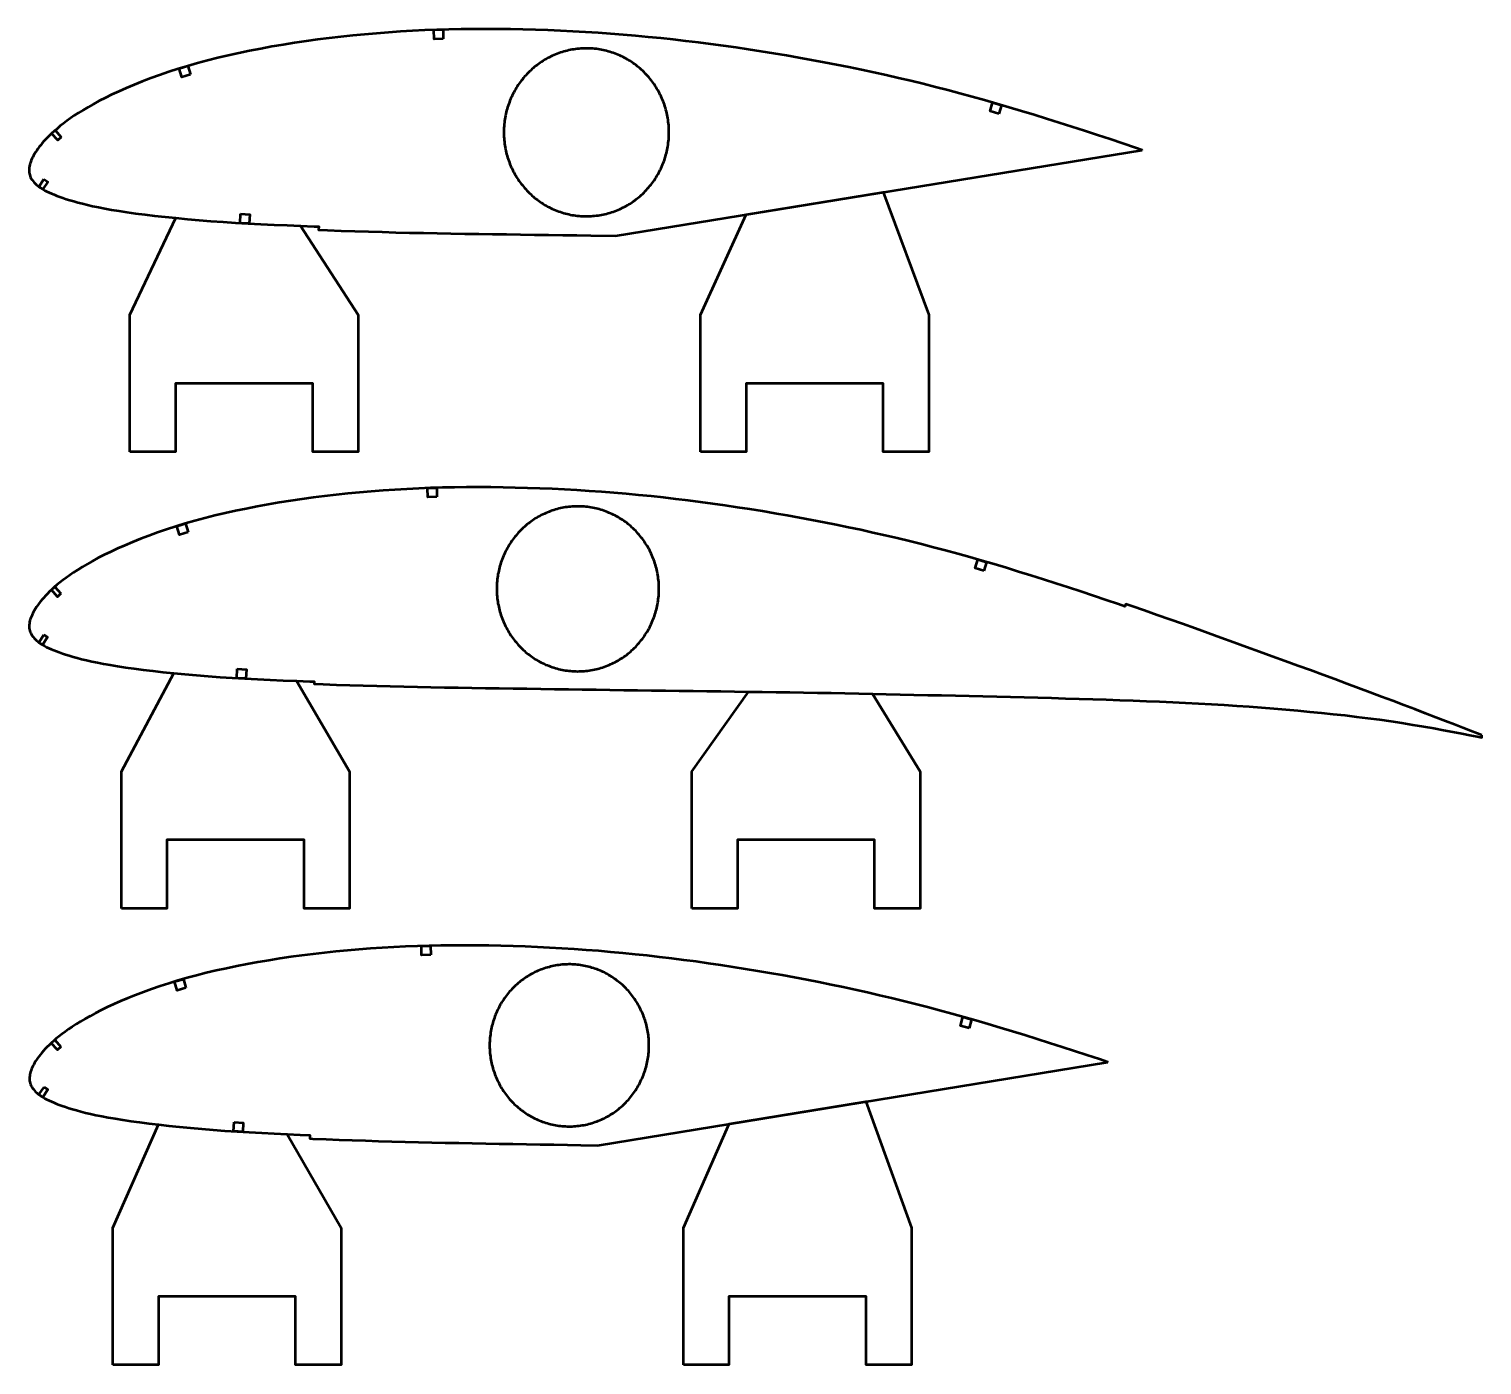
# Model space of a CAD drawing. Header units: metres. Extents: x -32 to 1074, y -15727 to -24.
# Drawn here: x 0 to 636, y -11840 to -11255 of the extents above; entities that cross this region are included whole.
import ezdxf

# ---------------------------------------------------------------- set-up
doc = ezdxf.new("R2010")
doc.units = ezdxf.units.M
doc.layers.add('Layer', color=7, linetype='Continuous', lineweight=50)

msp = doc.modelspace()

# ---------------------------------------------------------------- linework, layer by layer
at = {"layer": 'Layer', "color": 1}
for p, q in [((343.75, -11331.16), (343.75, -11331.66)), ((93.75, -11339.83), (93.75, -11340.33)), ((90, -11539.06), (90, -11539.56)), ((340, -11545.43), (340, -11545.93)), ((336.25, -11729.52), (336.25, -11730.02)), ((86.25, -11737.44), (86.25, -11737.94))]:
    msp.add_line(p, q, dxfattribs=at)
at = {"layer": 'Layer'}
for points in [[(487.24, -11307.8), (487.24, -11307.8), (484.42, -11306.83), (478.83, -11304.94), (473.25, -11303.07), (467.67, -11301.23), (462.09, -11299.41), (456.51, -11297.61), (450.94, -11295.83), (445.42, -11294.08), (439.93, -11292.37), (434.48, -11290.7), (429.05, -11289.07), (423.64, -11287.49), (418.23, -11285.94), (412.84, -11284.44), (407.45, -11282.97), (402.07, -11281.54), (396.69, -11280.16), (391.31, -11278.81), (385.91, -11277.5), (380.51, -11276.23), (375.1, -11275), (369.67, -11273.8), (364.24, -11272.63), (358.8, -11271.5), (353.35, -11270.41), (347.88, -11269.36), (342.39, -11268.34), (336.89, -11267.35), (331.38, -11266.4), (325.87, -11265.47), (320.35, -11264.58), (314.83, -11263.73), (309.32, -11262.91), (303.81, -11262.14), (298.3, -11261.39), (292.8, -11260.69), (287.3, -11260.03), (281.8, -11259.4), (276.31, -11258.82), (270.81, -11258.27), (265.32, -11257.76), (259.83, -11257.29), (254.34, -11256.87), (248.84, -11256.48), (243.34, -11256.13), (237.85, -11255.82), (232.35, -11255.55), (226.87, -11255.32), (221.39, -11255.13), (215.92, -11254.98), (210.46, -11254.87), (205.01, -11254.8), (199.58, -11254.77), (194.19, -11254.78), (188.84, -11254.83), (183.52, -11254.94), (178.21, -11255.1), (172.91, -11255.32), (167.61, -11255.58), (162.33, -11255.88), (157.06, -11256.24), (151.81, -11256.64), (146.58, -11257.09), (141.37, -11257.59), (136.2, -11258.13), (131.06, -11258.73), (125.95, -11259.37), (120.88, -11260.07), (115.85, -11260.81), (110.87, -11261.61), (105.92, -11262.47), (101.01, -11263.37), (96.16, -11264.32), (91.4, -11265.3), (86.74, -11266.33), (82.17, -11267.4), (77.69, -11268.53), (73.31, -11269.72), (69.01, -11270.95), (64.81, -11272.24), (60.71, -11273.56), (56.72, -11274.93), (52.86, -11276.32), (49.13, -11277.75), (45.55, -11279.19), (42.13, -11280.62), (38.89, -11282.05), (35.83, -11283.47), (32.96, -11284.87), (30.27, -11286.25), (27.76, -11287.61), (25.42, -11288.94), (23.24, -11290.23), (21.22, -11291.49), (19.35, -11292.7), (17.62, -11293.87), (16.02, -11295.02), (14.55, -11296.13), (13.18, -11297.21), (11.91, -11298.26), (10.74, -11299.28), (9.65, -11300.27), (8.64, -11301.22), (7.71, -11302.15), (6.84, -11303.05), (6.05, -11303.93), (5.3, -11304.78), (4.62, -11305.62), (3.99, -11306.43), (3.4, -11307.22), (2.86, -11308), (2.36, -11308.76), (1.91, -11309.47), (1.51, -11310.17), (1.14, -11310.89), (0.8, -11311.59), (0.51, -11312.24), (0.26, -11312.87), (0.05, -11313.51), (-0.12, -11314.15), (-0.26, -11314.76), (-0.37, -11315.35), (-0.44, -11315.95), (-0.48, -11316.48), (-0.48, -11317.02), (-0.44, -11317.56), (-0.35, -11318.12), (-0.21, -11318.68), (-0.02, -11319.23), (0.22, -11319.79), (0.51, -11320.33), (0.85, -11320.88), (1.25, -11321.41), (1.71, -11321.95), (2.22, -11322.48), (2.79, -11323), (3.4, -11323.5), (4.06, -11324), (4.79, -11324.49), (5.57, -11324.96), (6.42, -11325.43), (7.34, -11325.9), (8.32, -11326.37), (9.37, -11326.84), (10.49, -11327.31), (11.68, -11327.79), (12.96, -11328.27), (14.32, -11328.75), (15.78, -11329.24), (17.36, -11329.73), (19.07, -11330.22), (20.91, -11330.72), (22.91, -11331.24), (25.06, -11331.77), (27.39, -11332.3), (29.91, -11332.83), (32.66, -11333.36), (35.65, -11333.89), (38.9, -11334.42), (42.42, -11334.96), (46.2, -11335.5), (50.25, -11336.02), (54.55, -11336.54), (59.11, -11337.03), (63.9, -11337.52), (68.89, -11337.99), (74.01, -11338.45), (79.24, -11338.88), (84.55, -11339.27), (89.97, -11339.61), (95.5, -11339.93), (101.14, -11340.22), (106.86, -11340.49), (112.65, -11340.75), (118.52, -11340.98), (124.44, -11341.21), (126.43, -11341.29), (126.37, -11342.79), (130.34, -11342.93), (136.3, -11343.15), (142.25, -11343.34), (148.22, -11343.52), (154.22, -11343.67), (160.25, -11343.82), (166.29, -11343.97), (172.32, -11344.1), (178.35, -11344.23), (184.39, -11344.33), (190.45, -11344.42), (196.55, -11344.5), (202.65, -11344.59), (208.78, -11344.69), (214.9, -11344.78), (221.05, -11344.86), (227.21, -11344.95), (233.37, -11345.03), (239.53, -11345.11), (245.7, -11345.2), (256.56, -11345.36), (487.24, -11307.8)], [(487.24, -11307.8), (487.24, -11307.8), (484.42, -11306.83), (478.83, -11304.94), (473.25, -11303.07), (467.67, -11301.23), (462.09, -11299.41), (456.51, -11297.61), (450.94, -11295.83), (445.42, -11294.08), (439.93, -11292.37), (434.48, -11290.7), (429.05, -11289.07), (423.64, -11287.49), (418.23, -11285.94), (412.84, -11284.44), (407.45, -11282.97), (402.07, -11281.54), (396.69, -11280.16), (391.31, -11278.81), (385.91, -11277.5), (380.51, -11276.23), (375.1, -11275), (369.67, -11273.8), (364.24, -11272.63), (358.8, -11271.5), (353.35, -11270.41), (347.88, -11269.36), (342.39, -11268.34), (336.89, -11267.35), (331.38, -11266.4), (325.87, -11265.47), (320.35, -11264.58), (314.83, -11263.73), (309.32, -11262.91), (303.81, -11262.14), (298.3, -11261.39), (292.8, -11260.69), (287.3, -11260.03), (281.8, -11259.4), (276.31, -11258.82), (270.81, -11258.27), (265.32, -11257.76), (259.83, -11257.29), (254.34, -11256.87), (248.84, -11256.48), (243.34, -11256.13), (237.85, -11255.82), (232.35, -11255.55), (226.87, -11255.32), (221.39, -11255.13), (215.92, -11254.98), (210.46, -11254.87), (205.01, -11254.8), (199.58, -11254.77), (194.19, -11254.78), (188.84, -11254.83), (183.52, -11254.94), (178.21, -11255.1), (172.91, -11255.32), (167.61, -11255.58), (162.33, -11255.88), (157.06, -11256.24), (151.81, -11256.64), (146.58, -11257.09), (141.37, -11257.59), (136.2, -11258.13), (131.06, -11258.73), (125.95, -11259.37), (120.88, -11260.07), (115.85, -11260.81), (110.87, -11261.61), (105.92, -11262.47), (101.01, -11263.37), (96.16, -11264.32), (91.4, -11265.3), (86.74, -11266.33), (82.17, -11267.4), (77.69, -11268.53), (73.31, -11269.72), (69.01, -11270.95), (64.81, -11272.24), (60.71, -11273.56), (56.72, -11274.93), (52.86, -11276.32), (49.13, -11277.75), (45.55, -11279.19), (42.13, -11280.62), (38.89, -11282.05), (35.83, -11283.47), (32.96, -11284.87), (30.27, -11286.25), (27.76, -11287.61), (25.42, -11288.94), (23.24, -11290.23), (21.22, -11291.49), (19.35, -11292.7), (17.62, -11293.87), (16.02, -11295.02), (14.55, -11296.13), (13.18, -11297.21), (11.91, -11298.26), (10.74, -11299.28), (9.65, -11300.27), (8.64, -11301.22), (7.71, -11302.15), (6.84, -11303.05), (6.05, -11303.93), (5.3, -11304.78), (4.62, -11305.62), (3.99, -11306.43), (3.4, -11307.22), (2.86, -11308), (2.36, -11308.76), (1.91, -11309.47), (1.51, -11310.17), (1.14, -11310.89), (0.8, -11311.59), (0.51, -11312.24), (0.26, -11312.87), (0.05, -11313.51), (-0.12, -11314.15), (-0.26, -11314.76), (-0.37, -11315.35), (-0.44, -11315.95), (-0.48, -11316.48), (-0.48, -11317.02), (-0.44, -11317.56), (-0.35, -11318.12), (-0.21, -11318.68), (-0.02, -11319.23), (0.22, -11319.79), (0.51, -11320.33), (0.85, -11320.88), (1.25, -11321.41), (1.71, -11321.95), (2.22, -11322.48), (2.79, -11323), (3.4, -11323.5), (4.06, -11324), (4.79, -11324.49), (5.57, -11324.96), (6.42, -11325.43), (7.34, -11325.9), (8.32, -11326.37), (9.37, -11326.84), (10.49, -11327.31), (11.68, -11327.79), (12.96, -11328.27), (14.32, -11328.75), (15.78, -11329.24), (17.36, -11329.73), (19.07, -11330.22), (20.91, -11330.72), (22.91, -11331.24), (25.06, -11331.77), (27.39, -11332.3), (29.91, -11332.83), (32.66, -11333.36), (35.65, -11333.89), (38.9, -11334.42), (42.42, -11334.96), (46.2, -11335.5), (50.25, -11336.02), (54.55, -11336.54), (59.11, -11337.03), (63.9, -11337.52), (68.89, -11337.99), (74.01, -11338.45), (79.24, -11338.88), (84.55, -11339.27), (89.97, -11339.61), (95.5, -11339.93), (101.14, -11340.22), (106.86, -11340.49), (112.65, -11340.75), (118.52, -11340.98), (124.44, -11341.21), (126.43, -11341.29), (126.37, -11342.79), (130.34, -11342.93), (136.3, -11343.15), (142.25, -11343.34), (148.22, -11343.52), (154.22, -11343.67), (160.25, -11343.82), (166.29, -11343.97), (172.32, -11344.1), (178.35, -11344.23), (184.39, -11344.33), (190.45, -11344.42), (196.55, -11344.5), (202.65, -11344.59), (208.78, -11344.69), (214.9, -11344.78), (221.05, -11344.86), (227.21, -11344.95), (233.37, -11345.03), (239.53, -11345.11), (245.7, -11345.2), (256.56, -11345.36), (487.24, -11307.8)], [(279.94, -11300), (279.93, -11299.23), (279.91, -11298.45), (279.87, -11297.68), (279.81, -11296.91), (279.74, -11296.14), (279.65, -11295.38), (279.55, -11294.61), (279.43, -11293.85), (279.29, -11293.09), (279.14, -11292.33), (278.98, -11291.57), (278.79, -11290.82), (278.6, -11290.08), (278.38, -11289.34), (278.16, -11288.6), (277.91, -11287.87), (277.65, -11287.14), (277.38, -11286.42), (277.09, -11285.7), (276.79, -11284.99), (276.47, -11284.29), (276.14, -11283.6), (275.79, -11282.91), (275.43, -11282.23), (275.06, -11281.56), (274.67, -11280.89), (274.27, -11280.24), (273.85, -11279.59), (273.42, -11278.95), (272.98, -11278.32), (272.53, -11277.7), (272.06, -11277.09), (271.58, -11276.49), (271.09, -11275.9), (270.58, -11275.32), (270.07, -11274.76), (269.54, -11274.2), (269, -11273.66), (268.45, -11273.12), (267.89, -11272.6), (267.32, -11272.09), (266.74, -11271.59), (266.14, -11271.11), (265.54, -11270.64), (264.93, -11270.18), (264.31, -11269.73), (263.68, -11269.3), (263.04, -11268.88), (262.39, -11268.48), (261.73, -11268.09), (261.07, -11267.71), (260.4, -11267.35), (259.72, -11267), (259.03, -11266.66), (258.34, -11266.35), (257.64, -11266.04), (256.94, -11265.75), (256.23, -11265.48), (255.51, -11265.22), (254.79, -11264.98), (254.06, -11264.75), (253.33, -11264.54), (252.59, -11264.34), (251.86, -11264.16), (251.11, -11263.99), (250.37, -11263.84), (249.62, -11263.71), (248.87, -11263.59), (248.11, -11263.49), (247.36, -11263.41), (246.6, -11263.34), (245.84, -11263.28), (245.08, -11263.25), (244.32, -11263.23), (243.56, -11263.22), (242.8, -11263.24), (242.04, -11263.26), (241.28, -11263.31), (240.52, -11263.37), (239.77, -11263.45), (239.01, -11263.54), (238.26, -11263.65), (237.51, -11263.77), (236.76, -11263.92), (236.02, -11264.07), (235.27, -11264.25), (234.54, -11264.44), (233.8, -11264.64), (233.07, -11264.86), (232.35, -11265.1), (231.63, -11265.35), (230.92, -11265.61), (230.21, -11265.89), (229.51, -11266.19), (228.81, -11266.5), (228.12, -11266.83), (227.44, -11267.17), (226.76, -11267.53), (226.1, -11267.9), (225.44, -11268.28), (224.78, -11268.68), (224.14, -11269.09), (223.51, -11269.52), (222.88, -11269.95), (222.26, -11270.41), (221.66, -11270.87), (221.06, -11271.35), (220.47, -11271.84), (219.9, -11272.34), (219.33, -11272.86), (218.77, -11273.39), (218.23, -11273.93), (217.69, -11274.48), (217.17, -11275.04), (216.66, -11275.61), (216.16, -11276.2), (215.68, -11276.79), (215.2, -11277.4), (214.74, -11278.01), (214.3, -11278.63), (213.86, -11279.27), (213.44, -11279.91), (213.03, -11280.56), (212.63, -11281.22), (212.25, -11281.89), (211.89, -11282.57), (211.53, -11283.25), (211.19, -11283.94), (210.87, -11284.64), (210.56, -11285.35), (210.26, -11286.06), (209.98, -11286.78), (209.72, -11287.5), (209.46, -11288.23), (209.23, -11288.97), (209.01, -11289.71), (208.8, -11290.45), (208.61, -11291.2), (208.44, -11291.95), (208.28, -11292.71), (208.14, -11293.47), (208.01, -11294.23), (207.9, -11294.99), (207.8, -11295.76), (207.72, -11296.53), (207.66, -11297.3), (207.61, -11298.07), (207.58, -11298.84), (207.56, -11299.61), (207.56, -11300.39), (207.58, -11301.16), (207.61, -11301.93), (207.66, -11302.7), (207.72, -11303.47), (207.8, -11304.24), (207.9, -11305.01), (208.01, -11305.77), (208.14, -11306.53), (208.28, -11307.29), (208.44, -11308.05), (208.61, -11308.8), (208.8, -11309.55), (209.01, -11310.29), (209.23, -11311.03), (209.46, -11311.77), (209.72, -11312.5), (209.98, -11313.22), (210.26, -11313.94), (210.56, -11314.65), (210.87, -11315.36), (211.19, -11316.06), (211.53, -11316.75), (211.89, -11317.43), (212.25, -11318.11), (212.63, -11318.78), (213.03, -11319.44), (213.44, -11320.09), (213.86, -11320.73), (214.3, -11321.37), (214.74, -11321.99), (215.2, -11322.6), (215.68, -11323.21), (216.16, -11323.8), (216.66, -11324.39), (217.17, -11324.96), (217.69, -11325.52), (218.23, -11326.07), (218.77, -11326.61), (219.33, -11327.14), (219.9, -11327.66), (220.47, -11328.16), (221.06, -11328.65), (221.66, -11329.13), (222.26, -11329.59), (222.88, -11330.05), (223.51, -11330.48), (224.14, -11330.91), (224.78, -11331.32), (225.44, -11331.72), (226.1, -11332.1), (226.76, -11332.47), (227.44, -11332.83), (228.12, -11333.17), (228.81, -11333.5), (229.51, -11333.81), (230.21, -11334.11), (230.92, -11334.39), (231.63, -11334.65), (232.35, -11334.9), (233.07, -11335.14), (233.8, -11335.36), (234.54, -11335.56), (235.27, -11335.75), (236.02, -11335.93), (236.76, -11336.08), (237.51, -11336.23), (238.26, -11336.35), (239.01, -11336.46), (239.77, -11336.55), (240.52, -11336.63), (241.28, -11336.69), (242.04, -11336.74), (242.8, -11336.76), (243.56, -11336.78), (244.32, -11336.77), (245.08, -11336.75), (245.84, -11336.72), (246.6, -11336.66), (247.36, -11336.59), (248.11, -11336.51), (248.87, -11336.41), (249.62, -11336.29), (250.37, -11336.16), (251.11, -11336.01), (251.86, -11335.84), (252.59, -11335.66), (253.33, -11335.46), (254.06, -11335.25), (254.79, -11335.02), (255.51, -11334.78), (256.23, -11334.52), (256.94, -11334.25), (257.64, -11333.96), (258.34, -11333.65), (259.03, -11333.34), (259.72, -11333), (260.4, -11332.65), (261.07, -11332.29), (261.73, -11331.91), (262.39, -11331.52), (263.04, -11331.12), (263.68, -11330.7), (264.31, -11330.27), (264.93, -11329.82), (265.54, -11329.36), (266.14, -11328.89), (266.74, -11328.41), (267.32, -11327.91), (267.89, -11327.4), (268.45, -11326.88), (269, -11326.34), (269.54, -11325.8), (270.07, -11325.24), (270.58, -11324.68), (271.09, -11324.1), (271.58, -11323.51), (272.06, -11322.91), (272.53, -11322.3), (272.98, -11321.68), (273.42, -11321.05), (273.85, -11320.41), (274.27, -11319.76), (274.67, -11319.11), (275.06, -11318.44), (275.43, -11317.77), (275.79, -11317.09), (276.14, -11316.4), (276.47, -11315.71), (276.79, -11315.01), (277.09, -11314.3), (277.38, -11313.58), (277.65, -11312.86), (277.91, -11312.13), (278.16, -11311.4), (278.38, -11310.66), (278.6, -11309.92), (278.79, -11309.18), (278.98, -11308.43), (279.14, -11307.67), (279.29, -11306.91), (279.43, -11306.15), (279.55, -11305.39), (279.65, -11304.62), (279.74, -11303.86), (279.81, -11303.09), (279.87, -11302.32), (279.91, -11301.55), (279.93, -11300.77), (279.94, -11300)], [(636.11, -11564.11), (634.21, -11563.34), (631.15, -11562.15), (627.83, -11560.84), (624.21, -11559.43), (620.26, -11557.92), (616.01, -11556.3), (611.52, -11554.58), (606.81, -11552.78), (601.97, -11550.94), (597.08, -11549.09), (592.15, -11547.27), (587.16, -11545.38), (582.1, -11543.46), (576.96, -11541.55), (571.73, -11539.62), (566.42, -11537.67), (561, -11535.69), (555.5, -11533.67), (549.93, -11531.64), (544.33, -11529.59), (538.71, -11527.54), (533.08, -11525.49), (527.46, -11523.45), (521.83, -11521.42), (516.22, -11519.4), (510.61, -11517.39), (505.02, -11515.4), (499.46, -11513.43), (493.9, -11511.48), (488.36, -11509.55), (482.82, -11507.64), (480.08, -11506.71), (479.74, -11507.7), (476.96, -11506.75), (471.46, -11504.89), (465.96, -11503.05), (460.47, -11501.23), (454.97, -11499.44), (449.48, -11497.67), (444, -11495.91), (438.56, -11494.19), (433.16, -11492.51), (427.79, -11490.86), (422.44, -11489.26), (417.11, -11487.7), (411.79, -11486.18), (406.48, -11484.7), (401.18, -11483.26), (395.88, -11481.85), (390.58, -11480.49), (385.28, -11479.16), (379.97, -11477.87), (374.65, -11476.62), (369.32, -11475.4), (363.98, -11474.22), (358.63, -11473.08), (353.27, -11471.97), (347.91, -11470.89), (342.52, -11469.85), (337.12, -11468.85), (331.71, -11467.88), (326.28, -11466.94), (320.85, -11466.03), (315.42, -11465.15), (309.98, -11464.31), (304.56, -11463.51), (299.13, -11462.74), (293.71, -11462.01), (288.29, -11461.32), (282.88, -11460.66), (277.47, -11460.05), (272.06, -11459.47), (266.65, -11458.93), (261.24, -11458.43), (255.83, -11457.97), (250.42, -11457.55), (245.01, -11457.17), (239.6, -11456.83), (234.19, -11456.52), (228.78, -11456.26), (223.38, -11456.03), (217.98, -11455.84), (212.6, -11455.69), (207.22, -11455.59), (201.85, -11455.52), (196.51, -11455.49), (191.21, -11455.5), (185.94, -11455.55), (180.7, -11455.66), (175.47, -11455.82), (170.25, -11456.03), (165.04, -11456.28), (159.83, -11456.58), (154.65, -11456.93), (149.48, -11457.33), (144.33, -11457.77), (139.2, -11458.26), (134.11, -11458.8), (129.04, -11459.39), (124.01, -11460.02), (119.02, -11460.7), (114.07, -11461.44), (109.17, -11462.23), (104.3, -11463.07), (99.46, -11463.96), (94.69, -11464.89), (90, -11465.86), (85.41, -11466.87), (80.91, -11467.93), (76.5, -11469.04), (72.18, -11470.2), (67.95, -11471.42), (63.82, -11472.68), (59.78, -11473.99), (55.86, -11475.33), (52.06, -11476.71), (48.39, -11478.11), (44.86, -11479.53), (41.49, -11480.94), (38.3, -11482.35), (35.29, -11483.74), (32.46, -11485.12), (29.82, -11486.48), (27.34, -11487.82), (25.04, -11489.13), (22.89, -11490.4), (20.9, -11491.64), (19.06, -11492.83), (17.36, -11493.99), (15.79, -11495.11), (14.34, -11496.21), (12.99, -11497.27), (11.74, -11498.31), (10.59, -11499.31), (9.52, -11500.28), (8.52, -11501.22), (7.61, -11502.13), (6.76, -11503.02), (5.97, -11503.88), (5.24, -11504.73), (4.57, -11505.55), (3.94, -11506.34), (3.37, -11507.12), (2.84, -11507.89), (2.34, -11508.64), (1.9, -11509.34), (1.5, -11510.02), (1.14, -11510.73), (0.81, -11511.43), (0.52, -11512.06), (0.28, -11512.68), (0.07, -11513.31), (-0.1, -11513.93), (-0.24, -11514.54), (-0.34, -11515.12), (-0.41, -11515.7), (-0.45, -11516.23), (-0.45, -11516.76), (-0.41, -11517.29), (-0.32, -11517.83), (-0.18, -11518.38), (0, -11518.93), (0.24, -11519.47), (0.52, -11520.01), (0.85, -11520.54), (1.25, -11521.07), (1.7, -11521.6), (2.21, -11522.11), (2.76, -11522.62), (3.36, -11523.12), (4.01, -11523.61), (4.73, -11524.09), (5.5, -11524.56), (6.33, -11525.02), (7.23, -11525.48), (8.2, -11525.94), (9.23, -11526.4), (10.34, -11526.87), (11.51, -11527.34), (12.76, -11527.81), (14.1, -11528.29), (15.55, -11528.77), (17.1, -11529.25), (18.78, -11529.73), (20.6, -11530.23), (22.56, -11530.74), (24.68, -11531.26), (26.97, -11531.78), (29.46, -11532.3), (32.16, -11532.82), (35.1, -11533.34), (38.31, -11533.86), (41.77, -11534.4), (45.5, -11534.93), (49.48, -11535.45), (53.71, -11535.95), (58.2, -11536.44), (62.92, -11536.92), (67.83, -11537.38), (72.88, -11537.83), (78.02, -11538.26), (83.25, -11538.64), (88.59, -11538.98), (94.03, -11539.29), (99.59, -11539.58), (105.21, -11539.85), (110.92, -11540.1), (116.69, -11540.33), (122.53, -11540.56), (124.48, -11540.63), (124.44, -11541.68), (128.35, -11541.82), (134.21, -11542.03), (140.08, -11542.23), (145.95, -11542.4), (151.86, -11542.55), (157.79, -11542.7), (163.74, -11542.84), (169.68, -11542.98), (175.61, -11543.1), (181.56, -11543.2), (187.53, -11543.29), (193.53, -11543.37), (199.54, -11543.46), (205.57, -11543.55), (211.6, -11543.64), (217.65, -11543.72), (223.72, -11543.8), (229.79, -11543.89), (235.86, -11543.97), (241.93, -11544.06), (248, -11544.15), (254.06, -11544.24), (260.13, -11544.32), (266.2, -11544.4), (272.27, -11544.48), (278.34, -11544.56), (284.41, -11544.65), (290.48, -11544.73), (296.54, -11544.82), (302.61, -11544.9), (308.68, -11544.97), (314.74, -11545.05), (320.79, -11545.13), (326.84, -11545.22), (332.89, -11545.31), (338.93, -11545.41), (344.97, -11545.51), (351.01, -11545.62), (357.03, -11545.74), (363.06, -11545.86), (369.1, -11545.99), (375.15, -11546.13), (381.21, -11546.26), (387.26, -11546.39), (393.32, -11546.52), (399.38, -11546.65), (405.43, -11546.79), (411.48, -11546.93), (417.53, -11547.07), (423.57, -11547.21), (429.61, -11547.35), (435.62, -11547.5), (441.63, -11547.65), (447.63, -11547.82), (453.65, -11547.99), (459.65, -11548.16), (465.63, -11548.34), (471.56, -11548.52), (477.45, -11548.71), (483.32, -11548.93), (489.16, -11549.15), (494.94, -11549.38), (500.66, -11549.63), (506.35, -11549.92), (512.03, -11550.24), (517.68, -11550.56), (523.29, -11550.88), (528.79, -11551.21), (534.18, -11551.59), (539.55, -11552.02), (544.92, -11552.46), (550.24, -11552.89), (555.48, -11553.35), (560.7, -11553.87), (565.9, -11554.39), (571.05, -11554.88), (576.13, -11555.4), (581.17, -11556.01), (586.25, -11556.66), (591.3, -11557.31), (596.23, -11557.96), (601.05, -11558.71), (605.83, -11559.51), (610.53, -11560.31), (615.07, -11561.1), (619.39, -11561.89), (623.48, -11562.66), (627.31, -11563.39), (630.88, -11564.08), (634.16, -11564.74), (636.18, -11565.16)], [(636.11, -11564.11), (634.21, -11563.34), (631.15, -11562.15), (627.83, -11560.84), (624.21, -11559.43), (620.26, -11557.92), (616.01, -11556.3), (611.52, -11554.58), (606.81, -11552.78), (601.97, -11550.94), (597.08, -11549.09), (592.15, -11547.27), (587.16, -11545.38), (582.1, -11543.46), (576.96, -11541.55), (571.73, -11539.62), (566.42, -11537.67), (561, -11535.69), (555.5, -11533.67), (549.93, -11531.64), (544.33, -11529.59), (538.71, -11527.54), (533.08, -11525.49), (527.46, -11523.45), (521.83, -11521.42), (516.22, -11519.4), (510.61, -11517.39), (505.02, -11515.4), (499.46, -11513.43), (493.9, -11511.48), (488.36, -11509.55), (482.82, -11507.64), (480.08, -11506.71), (479.74, -11507.7), (476.96, -11506.75), (471.46, -11504.89), (465.96, -11503.05), (460.47, -11501.23), (454.97, -11499.44), (449.48, -11497.67), (444, -11495.91), (438.56, -11494.19), (433.16, -11492.51), (427.79, -11490.86), (422.44, -11489.26), (417.11, -11487.7), (411.79, -11486.18), (406.48, -11484.7), (401.18, -11483.26), (395.88, -11481.85), (390.58, -11480.49), (385.28, -11479.16), (379.97, -11477.87), (374.65, -11476.62), (369.32, -11475.4), (363.98, -11474.22), (358.63, -11473.08), (353.27, -11471.97), (347.91, -11470.89), (342.52, -11469.85), (337.12, -11468.85), (331.71, -11467.88), (326.28, -11466.94), (320.85, -11466.03), (315.42, -11465.15), (309.98, -11464.31), (304.56, -11463.51), (299.13, -11462.74), (293.71, -11462.01), (288.29, -11461.32), (282.88, -11460.66), (277.47, -11460.05), (272.06, -11459.47), (266.65, -11458.93), (261.24, -11458.43), (255.83, -11457.97), (250.42, -11457.55), (245.01, -11457.17), (239.6, -11456.83), (234.19, -11456.52), (228.78, -11456.26), (223.38, -11456.03), (217.98, -11455.84), (212.6, -11455.69), (207.22, -11455.59), (201.85, -11455.52), (196.51, -11455.49), (191.21, -11455.5), (185.94, -11455.55), (180.7, -11455.66), (175.47, -11455.82), (170.25, -11456.03), (165.04, -11456.28), (159.83, -11456.58), (154.65, -11456.93), (149.48, -11457.33), (144.33, -11457.77), (139.2, -11458.26), (134.11, -11458.8), (129.04, -11459.39), (124.01, -11460.02), (119.02, -11460.7), (114.07, -11461.44), (109.17, -11462.23), (104.3, -11463.07), (99.46, -11463.96), (94.69, -11464.89), (90, -11465.86), (85.41, -11466.87), (80.91, -11467.93), (76.5, -11469.04), (72.18, -11470.2), (67.95, -11471.42), (63.82, -11472.68), (59.78, -11473.99), (55.86, -11475.33), (52.06, -11476.71), (48.39, -11478.11), (44.86, -11479.53), (41.49, -11480.94), (38.3, -11482.35), (35.29, -11483.74), (32.46, -11485.12), (29.82, -11486.48), (27.34, -11487.82), (25.04, -11489.13), (22.89, -11490.4), (20.9, -11491.64), (19.06, -11492.83), (17.36, -11493.99), (15.79, -11495.11), (14.34, -11496.21), (12.99, -11497.27), (11.74, -11498.31), (10.59, -11499.31), (9.52, -11500.28), (8.52, -11501.22), (7.61, -11502.13), (6.76, -11503.02), (5.97, -11503.88), (5.24, -11504.73), (4.57, -11505.55), (3.94, -11506.34), (3.37, -11507.12), (2.84, -11507.89), (2.34, -11508.64), (1.9, -11509.34), (1.5, -11510.02), (1.14, -11510.73), (0.81, -11511.43), (0.52, -11512.06), (0.28, -11512.68), (0.07, -11513.31), (-0.1, -11513.93), (-0.24, -11514.54), (-0.34, -11515.12), (-0.41, -11515.7), (-0.45, -11516.23), (-0.45, -11516.76), (-0.41, -11517.29), (-0.32, -11517.83), (-0.18, -11518.38), (0, -11518.93), (0.24, -11519.47), (0.52, -11520.01), (0.85, -11520.54), (1.25, -11521.07), (1.7, -11521.6), (2.21, -11522.11), (2.76, -11522.62), (3.36, -11523.12), (4.01, -11523.61), (4.73, -11524.09), (5.5, -11524.56), (6.33, -11525.02), (7.23, -11525.48), (8.2, -11525.94), (9.23, -11526.4), (10.34, -11526.87), (11.51, -11527.34), (12.76, -11527.81), (14.1, -11528.29), (15.55, -11528.77), (17.1, -11529.25), (18.78, -11529.73), (20.6, -11530.23), (22.56, -11530.74), (24.68, -11531.26), (26.97, -11531.78), (29.46, -11532.3), (32.16, -11532.82), (35.1, -11533.34), (38.31, -11533.86), (41.77, -11534.4), (45.5, -11534.93), (49.48, -11535.45), (53.71, -11535.95), (58.2, -11536.44), (62.92, -11536.92), (67.83, -11537.38), (72.88, -11537.83), (78.02, -11538.26), (83.25, -11538.64), (88.59, -11538.98), (94.03, -11539.29), (99.59, -11539.58), (105.21, -11539.85), (110.92, -11540.1), (116.69, -11540.33), (122.53, -11540.56), (124.48, -11540.63), (124.44, -11541.68), (128.35, -11541.82), (134.21, -11542.03), (140.08, -11542.23), (145.95, -11542.4), (151.86, -11542.55), (157.79, -11542.7), (163.74, -11542.84), (169.68, -11542.98), (175.61, -11543.1), (181.56, -11543.2), (187.53, -11543.29), (193.53, -11543.37), (199.54, -11543.46), (205.57, -11543.55), (211.6, -11543.64), (217.65, -11543.72), (223.72, -11543.8), (229.79, -11543.89), (235.86, -11543.97), (241.93, -11544.06), (248, -11544.15), (254.06, -11544.24), (260.13, -11544.32), (266.2, -11544.4), (272.27, -11544.48), (278.34, -11544.56), (284.41, -11544.65), (290.48, -11544.73), (296.54, -11544.82), (302.61, -11544.9), (308.68, -11544.97), (314.74, -11545.05), (320.79, -11545.13), (326.84, -11545.22), (332.89, -11545.31), (338.93, -11545.41), (344.97, -11545.51), (351.01, -11545.62), (357.03, -11545.74), (363.06, -11545.86), (369.1, -11545.99), (375.15, -11546.13), (381.21, -11546.26), (387.26, -11546.39), (393.32, -11546.52), (399.38, -11546.65), (405.43, -11546.79), (411.48, -11546.93), (417.53, -11547.07), (423.57, -11547.21), (429.61, -11547.35), (435.62, -11547.5), (441.63, -11547.65), (447.63, -11547.82), (453.65, -11547.99), (459.65, -11548.16), (465.63, -11548.34), (471.56, -11548.52), (477.45, -11548.71), (483.32, -11548.93), (489.16, -11549.15), (494.94, -11549.38), (500.66, -11549.63), (506.35, -11549.92), (512.03, -11550.24), (517.68, -11550.56), (523.29, -11550.88), (528.79, -11551.21), (534.18, -11551.59), (539.55, -11552.02), (544.92, -11552.46), (550.24, -11552.89), (555.48, -11553.35), (560.7, -11553.87), (565.9, -11554.39), (571.05, -11554.88), (576.13, -11555.4), (581.17, -11556.01), (586.25, -11556.66), (591.3, -11557.31), (596.23, -11557.96), (601.05, -11558.71), (605.83, -11559.51), (610.53, -11560.31), (615.07, -11561.1), (619.39, -11561.89), (623.48, -11562.66), (627.31, -11563.39), (630.88, -11564.08), (634.16, -11564.74), (636.18, -11565.16)], [(275.55, -11500), (275.54, -11499.24), (275.52, -11498.48), (275.48, -11497.72), (275.43, -11496.97), (275.35, -11496.21), (275.27, -11495.46), (275.17, -11494.7), (275.05, -11493.95), (274.92, -11493.21), (274.77, -11492.46), (274.61, -11491.72), (274.43, -11490.98), (274.23, -11490.25), (274.02, -11489.52), (273.8, -11488.8), (273.56, -11488.08), (273.31, -11487.36), (273.04, -11486.65), (272.75, -11485.95), (272.46, -11485.25), (272.15, -11484.56), (271.82, -11483.88), (271.48, -11483.21), (271.12, -11482.54), (270.76, -11481.88), (270.38, -11481.22), (269.98, -11480.58), (269.57, -11479.94), (269.15, -11479.31), (268.72, -11478.7), (268.27, -11478.09), (267.81, -11477.49), (267.34, -11476.9), (266.86, -11476.32), (266.36, -11475.75), (265.85, -11475.19), (265.34, -11474.65), (264.81, -11474.11), (264.27, -11473.59), (263.71, -11473.08), (263.15, -11472.58), (262.58, -11472.09), (262, -11471.61), (261.41, -11471.15), (260.81, -11470.7), (260.2, -11470.26), (259.58, -11469.83), (258.95, -11469.42), (258.31, -11469.02), (257.67, -11468.64), (257.02, -11468.27), (256.36, -11467.91), (255.69, -11467.57), (255.02, -11467.24), (254.33, -11466.93), (253.65, -11466.63), (252.96, -11466.35), (252.26, -11466.08), (251.55, -11465.82), (250.84, -11465.58), (250.13, -11465.36), (249.41, -11465.15), (248.69, -11464.96), (247.96, -11464.78), (247.23, -11464.62), (246.5, -11464.47), (245.76, -11464.34), (245.03, -11464.22), (244.29, -11464.12), (243.54, -11464.04), (242.8, -11463.97), (242.05, -11463.92), (241.31, -11463.89), (240.56, -11463.87), (239.81, -11463.86), (239.07, -11463.87), (238.32, -11463.9), (237.57, -11463.95), (236.83, -11464.01), (236.09, -11464.08), (235.34, -11464.17), (234.6, -11464.28), (233.87, -11464.4), (233.13, -11464.54), (232.4, -11464.7), (231.67, -11464.87), (230.95, -11465.05), (230.23, -11465.25), (229.51, -11465.47), (228.8, -11465.7), (228.09, -11465.95), (227.39, -11466.21), (226.7, -11466.49), (226.01, -11466.78), (225.32, -11467.08), (224.65, -11467.4), (223.98, -11467.74), (223.31, -11468.09), (222.66, -11468.45), (222.01, -11468.83), (221.37, -11469.22), (220.74, -11469.63), (220.11, -11470.04), (219.5, -11470.48), (218.89, -11470.92), (218.3, -11471.38), (217.71, -11471.85), (217.13, -11472.33), (216.57, -11472.82), (216.01, -11473.33), (215.46, -11473.85), (214.93, -11474.38), (214.4, -11474.92), (213.89, -11475.47), (213.39, -11476.04), (212.9, -11476.61), (212.42, -11477.19), (211.96, -11477.79), (211.5, -11478.39), (211.06, -11479), (210.64, -11479.63), (210.22, -11480.26), (209.82, -11480.9), (209.43, -11481.55), (209.06, -11482.21), (208.7, -11482.87), (208.35, -11483.54), (208.02, -11484.22), (207.7, -11484.91), (207.39, -11485.6), (207.1, -11486.3), (206.83, -11487.01), (206.56, -11487.72), (206.32, -11488.44), (206.09, -11489.16), (205.87, -11489.88), (205.67, -11490.62), (205.48, -11491.35), (205.31, -11492.09), (205.16, -11492.83), (205.01, -11493.58), (204.89, -11494.33), (204.78, -11495.08), (204.69, -11495.83), (204.61, -11496.59), (204.55, -11497.34), (204.5, -11498.1), (204.47, -11498.86), (204.45, -11499.62), (204.45, -11500.38), (204.47, -11501.14), (204.5, -11501.9), (204.55, -11502.66), (204.61, -11503.41), (204.69, -11504.17), (204.78, -11504.92), (204.89, -11505.67), (205.01, -11506.42), (205.16, -11507.17), (205.31, -11507.91), (205.48, -11508.65), (205.67, -11509.38), (205.87, -11510.12), (206.09, -11510.84), (206.32, -11511.56), (206.56, -11512.28), (206.83, -11512.99), (207.1, -11513.7), (207.39, -11514.4), (207.7, -11515.09), (208.02, -11515.78), (208.35, -11516.46), (208.7, -11517.13), (209.06, -11517.79), (209.43, -11518.45), (209.82, -11519.1), (210.22, -11519.74), (210.64, -11520.37), (211.06, -11521), (211.5, -11521.61), (211.96, -11522.21), (212.42, -11522.81), (212.9, -11523.39), (213.39, -11523.96), (213.89, -11524.53), (214.4, -11525.08), (214.93, -11525.62), (215.46, -11526.15), (216.01, -11526.67), (216.57, -11527.18), (217.13, -11527.67), (217.71, -11528.15), (218.3, -11528.62), (218.89, -11529.08), (219.5, -11529.52), (220.11, -11529.96), (220.74, -11530.37), (221.37, -11530.78), (222.01, -11531.17), (222.66, -11531.55), (223.31, -11531.91), (223.98, -11532.26), (224.65, -11532.6), (225.32, -11532.92), (226.01, -11533.22), (226.7, -11533.51), (227.39, -11533.79), (228.09, -11534.05), (228.8, -11534.3), (229.51, -11534.53), (230.23, -11534.75), (230.95, -11534.95), (231.67, -11535.13), (232.4, -11535.3), (233.13, -11535.46), (233.87, -11535.6), (234.6, -11535.72), (235.34, -11535.83), (236.09, -11535.92), (236.83, -11535.99), (237.57, -11536.05), (238.32, -11536.1), (239.07, -11536.13), (239.81, -11536.14), (240.56, -11536.13), (241.31, -11536.11), (242.05, -11536.08), (242.8, -11536.03), (243.54, -11535.96), (244.29, -11535.88), (245.03, -11535.78), (245.76, -11535.66), (246.5, -11535.53), (247.23, -11535.38), (247.96, -11535.22), (248.69, -11535.04), (249.41, -11534.85), (250.13, -11534.64), (250.84, -11534.42), (251.55, -11534.18), (252.26, -11533.92), (252.96, -11533.65), (253.65, -11533.37), (254.33, -11533.07), (255.02, -11532.76), (255.69, -11532.43), (256.36, -11532.09), (257.02, -11531.73), (257.67, -11531.36), (258.31, -11530.98), (258.95, -11530.58), (259.58, -11530.17), (260.2, -11529.74), (260.81, -11529.3), (261.41, -11528.85), (262, -11528.39), (262.58, -11527.91), (263.15, -11527.42), (263.71, -11526.92), (264.27, -11526.41), (264.81, -11525.89), (265.34, -11525.35), (265.85, -11524.81), (266.36, -11524.25), (266.86, -11523.68), (267.34, -11523.1), (267.81, -11522.51), (268.27, -11521.91), (268.72, -11521.3), (269.15, -11520.69), (269.57, -11520.06), (269.98, -11519.42), (270.38, -11518.78), (270.76, -11518.12), (271.12, -11517.46), (271.48, -11516.79), (271.82, -11516.12), (272.15, -11515.44), (272.46, -11514.75), (272.75, -11514.05), (273.04, -11513.35), (273.31, -11512.64), (273.56, -11511.92), (273.8, -11511.2), (274.02, -11510.48), (274.23, -11509.75), (274.43, -11509.02), (274.61, -11508.28), (274.77, -11507.54), (274.92, -11506.79), (275.05, -11506.05), (275.17, -11505.3), (275.27, -11504.54), (275.35, -11503.79), (275.43, -11503.03), (275.48, -11502.28), (275.52, -11501.52), (275.54, -11500.76), (275.55, -11500)], [(472.27, -11707.29), (472.27, -11707.29), (468.53, -11706.05), (463.08, -11704.25), (457.63, -11702.47), (452.18, -11700.72), (446.74, -11698.99), (441.29, -11697.28), (435.85, -11695.59), (430.45, -11693.92), (425.09, -11692.29), (419.75, -11690.7), (414.44, -11689.16), (409.13, -11687.65), (403.84, -11686.17), (398.55, -11684.73), (393.27, -11683.33), (388, -11681.97), (382.73, -11680.64), (377.45, -11679.36), (372.17, -11678.11), (366.87, -11676.89), (361.57, -11675.7), (356.26, -11674.55), (350.94, -11673.43), (345.61, -11672.35), (340.28, -11671.3), (334.93, -11670.29), (329.57, -11669.31), (324.19, -11668.36), (318.81, -11667.44), (313.42, -11666.55), (308.03, -11665.69), (302.64, -11664.87), (297.26, -11664.08), (291.88, -11663.33), (286.51, -11662.61), (281.14, -11661.93), (275.78, -11661.29), (270.42, -11660.69), (265.07, -11660.12), (259.71, -11659.59), (254.37, -11659.1), (249.02, -11658.64), (243.68, -11658.23), (238.33, -11657.86), (232.98, -11657.52), (227.63, -11657.21), (222.29, -11656.95), (216.96, -11656.72), (211.64, -11656.54), (206.32, -11656.39), (201.02, -11656.28), (195.72, -11656.22), (190.46, -11656.18), (185.22, -11656.19), (180.02, -11656.25), (174.85, -11656.35), (169.69, -11656.5), (164.54, -11656.71), (159.4, -11656.95), (154.28, -11657.25), (149.18, -11657.59), (144.09, -11657.97), (139.03, -11658.41), (133.99, -11658.89), (128.99, -11659.41), (124.02, -11659.98), (119.09, -11660.6), (114.21, -11661.27), (109.37, -11661.99), (104.59, -11662.76), (99.84, -11663.58), (95.14, -11664.45), (90.51, -11665.35), (85.97, -11666.28), (81.53, -11667.26), (77.19, -11668.29), (72.95, -11669.36), (68.81, -11670.48), (64.76, -11671.65), (60.8, -11672.85), (56.96, -11674.09), (53.23, -11675.37), (49.62, -11676.67), (46.14, -11678), (42.8, -11679.33), (39.62, -11680.67), (36.61, -11681.99), (33.77, -11683.31), (31.1, -11684.61), (28.6, -11685.89), (26.26, -11687.15), (24.08, -11688.38), (22.04, -11689.58), (20.16, -11690.74), (18.41, -11691.87), (16.79, -11692.97), (15.29, -11694.03), (13.91, -11695.07), (12.62, -11696.08), (11.43, -11697.06), (10.32, -11698.02), (9.29, -11698.94), (8.33, -11699.84), (7.45, -11700.71), (6.63, -11701.56), (5.87, -11702.4), (5.17, -11703.21), (4.51, -11704), (3.91, -11704.76), (3.36, -11705.52), (2.84, -11706.27), (2.36, -11706.99), (1.93, -11707.67), (1.55, -11708.34), (1.2, -11709.03), (0.88, -11709.7), (0.61, -11710.33), (0.37, -11710.93), (0.18, -11711.56), (0.02, -11712.17), (-0.11, -11712.75), (-0.2, -11713.33), (-0.27, -11713.93), (-0.29, -11714.44), (-0.29, -11714.97), (-0.25, -11715.5), (-0.15, -11716.03), (-0.01, -11716.58), (0.18, -11717.12), (0.42, -11717.67), (0.7, -11718.2), (1.04, -11718.73), (1.44, -11719.26), (1.89, -11719.79), (2.39, -11720.31), (2.93, -11720.82), (3.53, -11721.32), (4.17, -11721.81), (4.87, -11722.29), (5.63, -11722.76), (6.45, -11723.22), (7.33, -11723.69), (8.28, -11724.15), (9.28, -11724.62), (10.36, -11725.09), (11.51, -11725.56), (12.73, -11726.04), (14.03, -11726.51), (15.43, -11726.99), (16.94, -11727.48), (18.56, -11727.96), (20.31, -11728.46), (22.2, -11728.97), (24.24, -11729.49), (26.44, -11730.02), (28.83, -11730.54), (31.42, -11731.06), (34.23, -11731.58), (37.29, -11732.11), (40.6, -11732.65), (44.14, -11733.18), (47.94, -11733.71), (51.97, -11734.22), (56.25, -11734.73), (60.75, -11735.21), (65.44, -11735.69), (70.27, -11736.16), (75.21, -11736.6), (80.24, -11737.01), (85.38, -11737.38), (90.64, -11737.72), (96.01, -11738.04), (101.46, -11738.35), (106.99, -11738.63), (112.6, -11738.89), (118.28, -11739.15), (122.6, -11739.35), (122.53, -11740.84), (123.92, -11740.91), (129.64, -11741.15), (135.37, -11741.37), (141.12, -11741.57), (146.9, -11741.75), (152.71, -11741.93), (158.54, -11742.1), (164.36, -11742.26), (170.19, -11742.4), (176.03, -11742.53), (181.9, -11742.64), (187.79, -11742.76), (193.7, -11742.87), (199.63, -11742.99), (205.56, -11743.1), (211.51, -11743.2), (217.47, -11743.3), (223.45, -11743.4), (229.42, -11743.5), (235.4, -11743.6), (241.38, -11743.71), (248.67, -11743.83), (472.27, -11707.29)], [(472.27, -11707.29), (472.27, -11707.29), (468.53, -11706.05), (463.08, -11704.25), (457.63, -11702.47), (452.18, -11700.72), (446.74, -11698.99), (441.29, -11697.28), (435.85, -11695.59), (430.45, -11693.92), (425.09, -11692.29), (419.75, -11690.7), (414.44, -11689.16), (409.13, -11687.65), (403.84, -11686.17), (398.55, -11684.73), (393.27, -11683.33), (388, -11681.97), (382.73, -11680.64), (377.45, -11679.36), (372.17, -11678.11), (366.87, -11676.89), (361.57, -11675.7), (356.26, -11674.55), (350.94, -11673.43), (345.61, -11672.35), (340.28, -11671.3), (334.93, -11670.29), (329.57, -11669.31), (324.19, -11668.36), (318.81, -11667.44), (313.42, -11666.55), (308.03, -11665.69), (302.64, -11664.87), (297.26, -11664.08), (291.88, -11663.33), (286.51, -11662.61), (281.14, -11661.93), (275.78, -11661.29), (270.42, -11660.69), (265.07, -11660.12), (259.71, -11659.59), (254.37, -11659.1), (249.02, -11658.64), (243.68, -11658.23), (238.33, -11657.86), (232.98, -11657.52), (227.63, -11657.21), (222.29, -11656.95), (216.96, -11656.72), (211.64, -11656.54), (206.32, -11656.39), (201.02, -11656.28), (195.72, -11656.22), (190.46, -11656.18), (185.22, -11656.19), (180.02, -11656.25), (174.85, -11656.35), (169.69, -11656.5), (164.54, -11656.71), (159.4, -11656.95), (154.28, -11657.25), (149.18, -11657.59), (144.09, -11657.97), (139.03, -11658.41), (133.99, -11658.89), (128.99, -11659.41), (124.02, -11659.98), (119.09, -11660.6), (114.21, -11661.27), (109.37, -11661.99), (104.59, -11662.76), (99.84, -11663.58), (95.14, -11664.45), (90.51, -11665.35), (85.97, -11666.28), (81.53, -11667.26), (77.19, -11668.29), (72.95, -11669.36), (68.81, -11670.48), (64.76, -11671.65), (60.8, -11672.85), (56.96, -11674.09), (53.23, -11675.37), (49.62, -11676.67), (46.14, -11678), (42.8, -11679.33), (39.62, -11680.67), (36.61, -11681.99), (33.77, -11683.31), (31.1, -11684.61), (28.6, -11685.89), (26.26, -11687.15), (24.08, -11688.38), (22.04, -11689.58), (20.16, -11690.74), (18.41, -11691.87), (16.79, -11692.97), (15.29, -11694.03), (13.91, -11695.07), (12.62, -11696.08), (11.43, -11697.06), (10.32, -11698.02), (9.29, -11698.94), (8.33, -11699.84), (7.45, -11700.71), (6.63, -11701.56), (5.87, -11702.4), (5.17, -11703.21), (4.51, -11704), (3.91, -11704.76), (3.36, -11705.52), (2.84, -11706.27), (2.36, -11706.99), (1.93, -11707.67), (1.55, -11708.34), (1.2, -11709.03), (0.88, -11709.7), (0.61, -11710.33), (0.37, -11710.93), (0.18, -11711.56), (0.02, -11712.17), (-0.11, -11712.75), (-0.2, -11713.33), (-0.27, -11713.93), (-0.29, -11714.44), (-0.29, -11714.97), (-0.25, -11715.5), (-0.15, -11716.03), (-0.01, -11716.58), (0.18, -11717.12), (0.42, -11717.67), (0.7, -11718.2), (1.04, -11718.73), (1.44, -11719.26), (1.89, -11719.79), (2.39, -11720.31), (2.93, -11720.82), (3.53, -11721.32), (4.17, -11721.81), (4.87, -11722.29), (5.63, -11722.76), (6.45, -11723.22), (7.33, -11723.69), (8.28, -11724.15), (9.28, -11724.62), (10.36, -11725.09), (11.51, -11725.56), (12.73, -11726.04), (14.03, -11726.51), (15.43, -11726.99), (16.94, -11727.48), (18.56, -11727.96), (20.31, -11728.46), (22.2, -11728.97), (24.24, -11729.49), (26.44, -11730.02), (28.83, -11730.54), (31.42, -11731.06), (34.23, -11731.58), (37.29, -11732.11), (40.6, -11732.65), (44.14, -11733.18), (47.94, -11733.71), (51.97, -11734.22), (56.25, -11734.73), (60.75, -11735.21), (65.44, -11735.69), (70.27, -11736.16), (75.21, -11736.6), (80.24, -11737.01), (85.38, -11737.38), (90.64, -11737.72), (96.01, -11738.04), (101.46, -11738.35), (106.99, -11738.63), (112.6, -11738.89), (118.28, -11739.15), (122.6, -11739.35), (122.53, -11740.84), (123.92, -11740.91), (129.64, -11741.15), (135.37, -11741.37), (141.12, -11741.57), (146.9, -11741.75), (152.71, -11741.93), (158.54, -11742.1), (164.36, -11742.26), (170.19, -11742.4), (176.03, -11742.53), (181.9, -11742.64), (187.79, -11742.76), (193.7, -11742.87), (199.63, -11742.99), (205.56, -11743.1), (211.51, -11743.2), (217.47, -11743.3), (223.45, -11743.4), (229.42, -11743.5), (235.4, -11743.6), (241.38, -11743.71), (248.67, -11743.83), (472.27, -11707.29)], [(271.16, -11700), (271.16, -11699.25), (271.13, -11698.51), (271.09, -11697.76), (271.04, -11697.02), (270.97, -11696.28), (270.89, -11695.54), (270.79, -11694.8), (270.67, -11694.06), (270.54, -11693.33), (270.4, -11692.59), (270.23, -11691.87), (270.06, -11691.14), (269.87, -11690.42), (269.66, -11689.71), (269.44, -11688.99), (269.21, -11688.29), (268.96, -11687.59), (268.7, -11686.89), (268.42, -11686.2), (268.13, -11685.51), (267.82, -11684.84), (267.5, -11684.17), (267.16, -11683.5), (266.82, -11682.84), (266.46, -11682.2), (266.08, -11681.55), (265.69, -11680.92), (265.29, -11680.3), (264.88, -11679.68), (264.45, -11679.07), (264.01, -11678.47), (263.56, -11677.89), (263.1, -11677.31), (262.62, -11676.74), (262.14, -11676.18), (261.64, -11675.63), (261.13, -11675.1), (260.61, -11674.57), (260.08, -11674.05), (259.54, -11673.55), (258.99, -11673.06), (258.43, -11672.58), (257.85, -11672.11), (257.27, -11671.66), (256.68, -11671.21), (256.08, -11670.78), (255.47, -11670.37), (254.86, -11669.96), (254.23, -11669.57), (253.6, -11669.19), (252.96, -11668.83), (252.31, -11668.48), (251.66, -11668.14), (251, -11667.82), (250.33, -11667.51), (249.65, -11667.22), (248.97, -11666.94), (248.29, -11666.68), (247.6, -11666.43), (246.9, -11666.19), (246.2, -11665.97), (245.49, -11665.77), (244.78, -11665.58), (244.07, -11665.4), (243.35, -11665.24), (242.63, -11665.1), (241.91, -11664.97), (241.19, -11664.86), (240.46, -11664.76), (239.73, -11664.68), (239, -11664.61), (238.27, -11664.56), (237.53, -11664.52), (236.8, -11664.5), (236.07, -11664.5), (235.33, -11664.51), (234.6, -11664.54), (233.87, -11664.58), (233.14, -11664.64), (232.41, -11664.71), (231.68, -11664.8), (230.95, -11664.91), (230.23, -11665.03), (229.51, -11665.17), (228.79, -11665.32), (228.07, -11665.49), (227.36, -11665.67), (226.65, -11665.87), (225.95, -11666.08), (225.25, -11666.31), (224.56, -11666.55), (223.87, -11666.81), (223.19, -11667.08), (222.51, -11667.36), (221.84, -11667.66), (221.17, -11667.98), (220.51, -11668.31), (219.86, -11668.65), (219.22, -11669.01), (218.58, -11669.38), (217.95, -11669.76), (217.33, -11670.16), (216.72, -11670.57), (216.12, -11671), (215.52, -11671.43), (214.94, -11671.88), (214.36, -11672.34), (213.79, -11672.82), (213.24, -11673.3), (212.69, -11673.8), (212.15, -11674.31), (211.63, -11674.83), (211.11, -11675.36), (210.61, -11675.9), (210.12, -11676.46), (209.64, -11677.02), (209.17, -11677.6), (208.71, -11678.18), (208.27, -11678.77), (207.83, -11679.37), (207.41, -11679.99), (207.01, -11680.61), (206.61, -11681.24), (206.23, -11681.87), (205.86, -11682.52), (205.51, -11683.17), (205.17, -11683.83), (204.84, -11684.5), (204.53, -11685.18), (204.23, -11685.86), (203.94, -11686.54), (203.67, -11687.24), (203.41, -11687.94), (203.17, -11688.64), (202.94, -11689.35), (202.73, -11690.06), (202.53, -11690.78), (202.35, -11691.5), (202.18, -11692.23), (202.03, -11692.96), (201.89, -11693.69), (201.77, -11694.43), (201.66, -11695.17), (201.57, -11695.91), (201.49, -11696.65), (201.43, -11697.39), (201.38, -11698.14), (201.35, -11698.88), (201.34, -11699.63), (201.34, -11700.37), (201.35, -11701.12), (201.38, -11701.86), (201.43, -11702.61), (201.49, -11703.35), (201.57, -11704.09), (201.66, -11704.83), (201.77, -11705.57), (201.89, -11706.31), (202.03, -11707.04), (202.18, -11707.77), (202.35, -11708.5), (202.53, -11709.22), (202.73, -11709.94), (202.94, -11710.65), (203.17, -11711.36), (203.41, -11712.06), (203.67, -11712.76), (203.94, -11713.46), (204.23, -11714.14), (204.53, -11714.82), (204.84, -11715.5), (205.17, -11716.17), (205.51, -11716.83), (205.86, -11717.48), (206.23, -11718.13), (206.61, -11718.76), (207.01, -11719.39), (207.41, -11720.01), (207.83, -11720.63), (208.27, -11721.23), (208.71, -11721.82), (209.17, -11722.4), (209.64, -11722.98), (210.12, -11723.54), (210.61, -11724.1), (211.11, -11724.64), (211.63, -11725.17), (212.15, -11725.69), (212.69, -11726.2), (213.24, -11726.7), (213.79, -11727.18), (214.36, -11727.66), (214.94, -11728.12), (215.52, -11728.57), (216.12, -11729), (216.72, -11729.43), (217.33, -11729.84), (217.95, -11730.24), (218.58, -11730.62), (219.22, -11730.99), (219.86, -11731.35), (220.51, -11731.69), (221.17, -11732.02), (221.84, -11732.34), (222.51, -11732.64), (223.19, -11732.92), (223.87, -11733.19), (224.56, -11733.45), (225.25, -11733.69), (225.95, -11733.92), (226.65, -11734.13), (227.36, -11734.33), (228.07, -11734.51), (228.79, -11734.68), (229.51, -11734.83), (230.23, -11734.97), (230.95, -11735.09), (231.68, -11735.2), (232.41, -11735.29), (233.14, -11735.36), (233.87, -11735.42), (234.6, -11735.46), (235.33, -11735.49), (236.07, -11735.5), (236.8, -11735.5), (237.53, -11735.48), (238.27, -11735.44), (239, -11735.39), (239.73, -11735.32), (240.46, -11735.24), (241.19, -11735.14), (241.91, -11735.03), (242.63, -11734.9), (243.35, -11734.76), (244.07, -11734.6), (244.78, -11734.42), (245.49, -11734.23), (246.2, -11734.03), (246.9, -11733.81), (247.6, -11733.57), (248.29, -11733.32), (248.97, -11733.06), (249.65, -11732.78), (250.33, -11732.49), (251, -11732.18), (251.66, -11731.86), (252.31, -11731.52), (252.96, -11731.17), (253.6, -11730.81), (254.23, -11730.43), (254.86, -11730.04), (255.47, -11729.63), (256.08, -11729.22), (256.68, -11728.79), (257.27, -11728.34), (257.85, -11727.89), (258.43, -11727.42), (258.99, -11726.94), (259.54, -11726.45), (260.08, -11725.95), (260.61, -11725.43), (261.13, -11724.9), (261.64, -11724.37), (262.14, -11723.82), (262.62, -11723.26), (263.1, -11722.69), (263.56, -11722.11), (264.01, -11721.53), (264.45, -11720.93), (264.88, -11720.32), (265.29, -11719.7), (265.69, -11719.08), (266.08, -11718.45), (266.46, -11717.8), (266.82, -11717.16), (267.16, -11716.5), (267.5, -11715.83), (267.82, -11715.16), (268.13, -11714.49), (268.42, -11713.8), (268.7, -11713.11), (268.96, -11712.41), (269.21, -11711.71), (269.44, -11711.01), (269.66, -11710.29), (269.87, -11709.58), (270.06, -11708.86), (270.23, -11708.13), (270.4, -11707.41), (270.54, -11706.67), (270.67, -11705.94), (270.79, -11705.2), (270.89, -11704.46), (270.97, -11703.72), (271.04, -11702.98), (271.09, -11702.24), (271.13, -11701.49), (271.16, -11700.75), (271.16, -11700)]]:
    msp.add_lwpolyline(points, close=True, dxfattribs=at)
for points in [[(181.04, -11259.02), (177.04, -11259.14), (176.92, -11255.14), (180.91, -11255.02), (181.04, -11259.02)], [(70.29, -11274.74), (66.47, -11275.91), (65.3, -11272.08), (69.13, -11270.92), (70.29, -11274.74)], [(424.48, -11291.9), (420.64, -11290.78), (421.76, -11286.94), (425.6, -11288.06), (424.48, -11291.9)], [(13.59, -11302.09), (12.11, -11303.43), (9.42, -11300.47), (10.91, -11299.13), (13.59, -11302.09)], [(6.05, -11320.52), (7.71, -11321.63), (5.49, -11324.95), (3.83, -11323.84), (6.05, -11320.52)], [(92.2, -11335.73), (96.2, -11335.96), (95.97, -11339.95), (91.98, -11339.73), (92.2, -11335.73)], [(178.28, -11459.73), (174.29, -11459.86), (174.16, -11455.86), (178.16, -11455.74), (178.28, -11459.73)], [(69.27, -11475.2), (65.44, -11476.37), (64.27, -11472.55), (68.1, -11471.38), (69.27, -11475.2)], [(417.95, -11492.12), (414.11, -11490.99), (415.24, -11487.15), (419.07, -11488.28), (417.95, -11492.12)], [(13.45, -11502.11), (11.97, -11503.45), (9.28, -11500.49), (10.77, -11499.15), (13.45, -11502.11)], [(5.99, -11520.12), (7.66, -11521.24), (5.43, -11524.56), (3.77, -11523.45), (5.99, -11520.12)], [(90.76, -11535.1), (94.75, -11535.32), (94.52, -11539.32), (90.53, -11539.09), (90.76, -11535.1)], [(175.54, -11660.33), (171.54, -11660.45), (171.42, -11656.45), (175.42, -11656.33), (175.54, -11660.33)], [(68.23, -11674.81), (64.39, -11675.91), (63.28, -11672.07), (67.13, -11670.96), (68.23, -11674.81)], [(411.46, -11692.47), (407.61, -11691.37), (408.71, -11687.52), (412.55, -11688.62), (411.46, -11692.47)], [(13.42, -11700.61), (11.93, -11701.95), (9.26, -11698.97), (10.74, -11697.63), (13.42, -11700.61)], [(6.1, -11718.28), (7.75, -11719.4), (5.49, -11722.71), (3.84, -11721.58), (6.1, -11718.28)], [(89.39, -11733.64), (93.39, -11733.88), (93.15, -11737.87), (89.15, -11737.64), (89.39, -11733.64)]]:
    msp.add_lwpolyline(points, dxfattribs=at)
at = {"layer": 'Layer', "color": 1}
for points in [[(293.75, -11440), (293.75, -11380), (313.75, -11336.05), (373.75, -11326.28), (393.75, -11380), (393.75, -11440), (373.8, -11440), (373.8, -11410), (313.7, -11410), (313.7, -11440)], [(43.75, -11440), (43.75, -11380), (63.9, -11337.52), (68.89, -11337.99), (74.01, -11338.45), (79.24, -11338.88), (84.55, -11339.27), (89.97, -11339.61), (95.5, -11339.93), (101.14, -11340.22), (106.86, -11340.49), (112.65, -11340.75), (118.52, -11340.98), (143.75, -11380), (143.75, -11440), (123.8, -11440), (123.8, -11410), (63.7, -11410), (63.7, -11440)], [(40, -11640), (40, -11580), (62.92, -11536.92), (67.83, -11537.38), (72.88, -11537.83), (78.02, -11538.26), (83.25, -11538.64), (88.59, -11538.98), (94.03, -11539.29), (99.59, -11539.58), (105.21, -11539.85), (110.92, -11540.1), (116.69, -11540.33), (140, -11580), (140, -11640), (120.05, -11640), (120.05, -11610), (59.95, -11610), (59.95, -11640)], [(290, -11640), (290, -11580), (314.74, -11545.05), (320.79, -11545.13), (326.84, -11545.22), (332.89, -11545.31), (338.93, -11545.41), (344.97, -11545.51), (351.01, -11545.62), (357.03, -11545.74), (363.06, -11545.86), (369.1, -11545.99), (390, -11580), (390, -11640), (370.05, -11640), (370.05, -11610), (309.95, -11610), (309.95, -11640)], [(286.25, -11840), (286.25, -11780), (306.25, -11734.42), (366.25, -11724.62), (386.25, -11780), (386.25, -11840), (366.3, -11840), (366.3, -11810), (306.2, -11810), (306.2, -11840)], [(36.25, -11840), (36.25, -11780), (56.25, -11734.73), (60.75, -11735.21), (65.44, -11735.69), (70.27, -11736.16), (75.21, -11736.6), (80.24, -11737.01), (85.38, -11737.38), (90.64, -11737.72), (96.01, -11738.04), (101.46, -11738.35), (106.99, -11738.63), (112.6, -11738.89), (136.25, -11780), (136.25, -11840), (116.3, -11840), (116.3, -11810), (56.2, -11810), (56.2, -11840)]]:
    msp.add_lwpolyline(points, close=True, dxfattribs=at)

doc.saveas('drawing.dxf')
